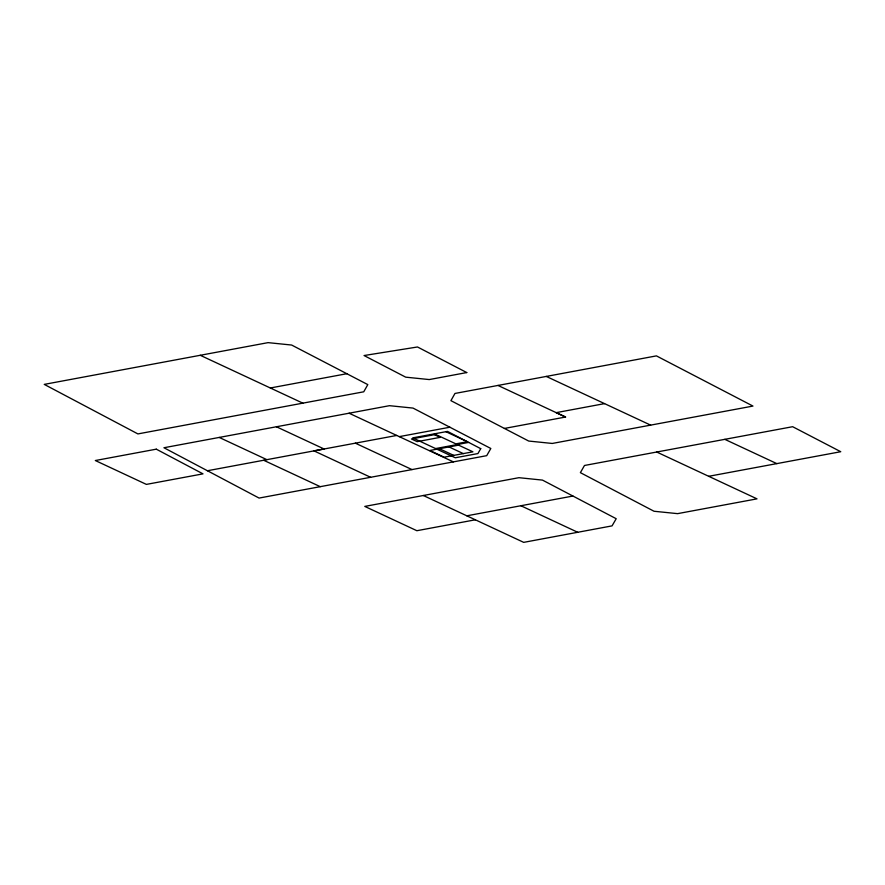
<?xml version="1.0" encoding="UTF-8"?>
<svg xmlns="http://www.w3.org/2000/svg" width="885" height="885" viewBox="0 0 885 885"><rect width="100%" height="100%" fill="white"/><g stroke="black" fill="none" stroke-linecap="round" stroke-linejoin="round"><path stroke-width="1.33" d="M270.334 387.984L346.854 373.713M302.847 403.151L363.746 391.801L367.806 384.61L291.641 345.039L268.078 342.639L44.25 384.389L137.905 433.916L302.847 403.151L200.253 355.294M497.99 385.44L656.416 355.881L752.947 406.071L552.262 443.451L528.699 441.051L450.919 400.651L454.978 393.449L497.99 385.44L565.57 417.034L504.406 428.44M396.745 435.453L313.998 450.874L370.605 477.292M475.367 519.794L416.868 530.712L364.786 506.408L518.931 477.69L542.483 480.101L616.203 518.71L612.055 525.878L523.699 542.361L423.318 495.5M207.422 470.743L324.098 448.994L276.419 426.769M399.279 436.626L449.89 427.223L490.821 448.485L486.717 455.664L259.073 498.067L163.946 447.744L389.455 405.684L413.018 408.085L449.89 427.223M604.555 403.626L556.156 412.653L565.57 417.034M435.597 448.573L468.696 442.411M466.826 515.811L572.927 496.042M708.719 476.296L840.75 451.715L792.639 426.703L584.487 465.477L580.383 472.656L654.026 511.253L677.589 513.643L756.996 498.852L656.714 452.025M724.826 439.347L776.842 463.629M546.266 376.424L650.652 425.132M445.907 431.703L467.368 441.726L455.863 443.861L434.402 433.849M449.005 446.925L463.309 453.607M439.414 448.706L453.717 455.388M349.088 413.218L453.363 461.881M520.878 505.744L577.728 532.283M355.35 443.164L411.99 469.581M219.214 437.433L266.883 459.658M263.664 460.255L320.27 486.673M480.732 448.662L477.933 453.562L455.299 457.777L412.709 437.887L447.5 431.404L480.732 448.662M466.76 372.563L429.269 379.565L405.706 377.165L364.056 355.538L417.499 346.975L466.76 372.563M156.291 449.171L95.326 460.532L146.39 484.394L202.986 473.862L156.291 449.171M434.447 434.679L411.437 438.971L417.167 441.637L440.177 437.356L434.447 434.679M458.585 445.144L429.822 450.498L444.137 457.18L472.9 451.815L458.585 445.144"/></g></svg>
